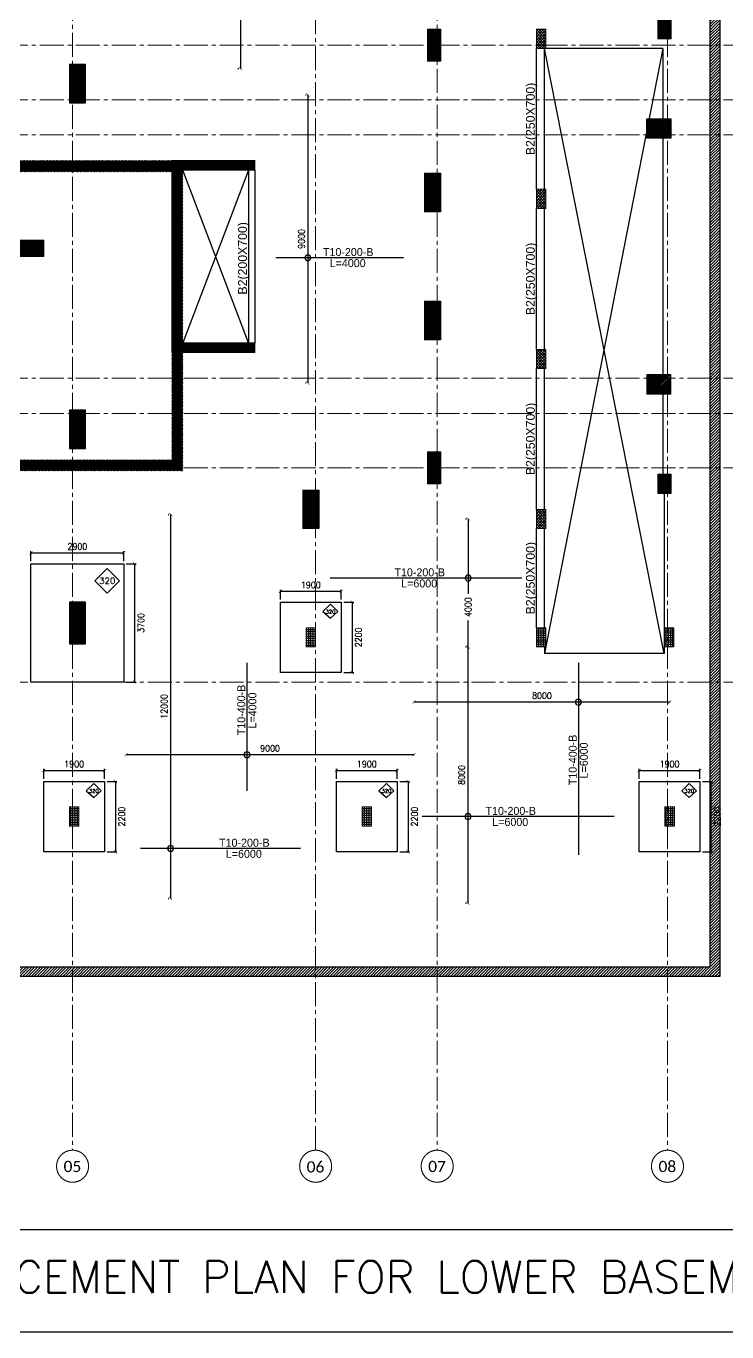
# Model space of a CAD drawing. Header units: millimetres. Extents: x -967280 to 3852, y 2833 to 1955156.
# Drawn here: x -614681 to -592771, y 466936 to 507737 of the extents above; entities that cross this region are included whole.
import ezdxf
from ezdxf.enums import TextEntityAlignment as Align

# ---------------------------------------------------------------- set-up
doc = ezdxf.new("R2010")
doc.units = ezdxf.units.MM
doc.header["$LTSCALE"] = 1000
doc.header["$PDMODE"] = 35
doc.header["$PDSIZE"] = 25
for name, pattern in [('$0$DASHED2', [0.375, 0.25, -0.125]), ('Columns_Structural070816$0$CENTER2', [1.125, 0.75, -0.125, 0.125, -0.125]), ('HRZN_Line-Ptrn-Sold', [9144001.0, 9144000.0, -1])]:
    doc.linetypes.add(name, pattern=pattern)
for name, color, linetype in [('_N-DIM 3', 7, 'Continuous'), ('A-ANNO-TEXT-25', 7, 'Continuous'), ('B05-FIRST FLOOR PLAN$0$STR_ROOF RFT$0$S-SYMB', 30, 'Continuous'), ('R.C. footing', 4, 'Continuous'), ('S - BATH Hach', 1, 'Continuous'), ('S - col hach', 1, 'Continuous'), ('S - dot', 1, 'Continuous'), ('S -Beams', 2, 'Continuous'), ('S-TEXT', 2, 'Continuous'), ('SLAB', 210, 'Continuous')]:
    doc.layers.add(name, color=color, linetype=linetype)
for name, color, linetype, lineweight in [('A-AX-ATT-100', 7, 'HRZN_Line-Ptrn-Sold', 18), ('S - column', 6, 'Continuous', 60), ('ST-000-AXIS', 9, 'Columns_Structural070816$0$CENTER2', 9), ('ST-203-SLAB-TXT', 7, 'Continuous', 30), ('ST-RFT-BOT', 2, '$0$DASHED2', 30)]:
    doc.layers.add(name, color=color, linetype=linetype, lineweight=lineweight)
doc.styles.add('B05-FIRST FLOOR PLAN$0$T25-100', font='STENCIL.shx', dxfattribs={"height": 250})
doc.styles.add('Calibri_2', font='calibri.ttf', dxfattribs={"height": 300})
doc.styles.add('ROMANC', font='romanc.shx')
doc.styles.add('TUNELNO', font='romans.shx', dxfattribs={"width": 0.9})
doc.styles.add('XREF-ST-FRAMING 1ST FLOOR$0$STRECTURAL', font='arial.ttf')
doc.dimstyles.new('Copy(2) of DSEC', dxfattribs={"dimtxt": 200, "dimasz": 100, "dimexe": 50, "dimexo": 80, "dimgap": 100, "dimtad": 1, "dimdec": 0, "dimrnd": 5, "dimzin": 0, "dimdsep": 46, "dimtxsty": 'TUNELNO', "dimblk": 'ARCHTICK', "dimcen": 0.09, "dimclrd": 1, "dimclre": 1, "dimclrt": 3, "dimadec": 0, "dimazin": 0, "dimtfac": 0.78125, "dimtdec": 0, "dimtix": 1, "dimtmove": 2, "dimatfit": 3, "dimldrblk": 'ARCHTICK', "dimfxl": 1, "dimtolj": 1, "dimtzin": 0, "dimarcsym": 0})
pattern_1 = [(90, (-416898.87, -510339.72), (-69.85, 4e-15), [50.8, -19.05]), (180, (-416898.87, -510339.72), (-9e-15, -69.85), [50.8, -19.05])]
pattern_2 = [(90, (-416898.87, -510439.72), (-69.85, 4e-15), [50.8, -19.05]), (180, (-416898.87, -510439.72), (-9e-15, -69.85), [50.8, -19.05])]
pattern_3 = [(45, (193250.144, -596912.31), (-22.4506403, 22.4506403), [])]
pattern_4 = [(45, (-119733.897, -851549.915), (-22.4506403, 22.4506403), [])]
pattern_5 = [(45, (-410798.87, -446239.72), (-44.9012806, 44.9012806), []), (135, (-410798.87, -446239.72), (-44.9012806, -44.9012806), [])]

# ---------------------------------------------------------------- blocks, each defined once
blk = doc.blocks.new('_ArchTick')
at = {"color": 0, "linetype": 'ByBlock', "const_width": 0.15}
blk.add_lwpolyline([(-0.5, -0.5), (0.5, 0.5)], dxfattribs=at)
blk = doc.blocks.new('*D1038')
at = {"layer": '_N-DIM 3', "color": 1, "linetype": 'Continuous', "lineweight": -2, "ltscale": 30, "transparency": 16777216}
for p, q in [((-605951, 505587), (-605921, 505587)), ((-605871, 505587), (-605871, 496587)), ((-605951, 496587), (-605921, 496587))]:
    blk.add_line(p, q, dxfattribs=at)
at = {"layer": 'Defpoints', "color": 0, "linetype": 'Continuous', "ltscale": 30, "transparency": 16777216}
for p in [(-605871, 505587), (-605871, 496587), (-605871, 496587)]:
    blk.add_point(p, dxfattribs=at)
at = {"layer": '_N-DIM 3', "color": 1, "linetype": 'Continuous', "lineweight": -2, "ltscale": 30, "transparency": 16777216, "xscale": 100, "yscale": 100, "zscale": 100}
for p, rotation in [((-605871, 505587), 90), ((-605871, 496587), 270)]:
    blk.add_blockref('_ArchTick', p, dxfattribs=dict(at, rotation=rotation))
at = {"layer": '_N-DIM 3', "color": 3, "linetype": 'Continuous', "ltscale": 30, "transparency": 16777216, "insert": (-606071, 501087), "char_height": 200, "attachment_point": 5, "rotation": 90, "style": 'TUNELNO'}
blk.add_mtext('\\A1;9000', dxfattribs=at)
blk = doc.blocks.new('*D1039')
at = {"layer": '_N-DIM 3', "color": 1, "linetype": 'Continuous', "lineweight": -2, "ltscale": 30, "transparency": 16777216}
for p, q in [((-600941, 488337), (-600916, 488337)), ((-600866, 488337), (-600866, 480337)), ((-600941, 480337), (-600916, 480337))]:
    blk.add_line(p, q, dxfattribs=at)
at = {"layer": 'Defpoints', "color": 0, "linetype": 'Continuous', "ltscale": 30, "transparency": 16777216}
for p in [(-600861, 488337), (-600866, 480337), (-600861, 480337)]:
    blk.add_point(p, dxfattribs=at)
at = {"layer": '_N-DIM 3', "color": 1, "linetype": 'Continuous', "lineweight": -2, "ltscale": 30, "transparency": 16777216, "xscale": 100, "yscale": 100, "zscale": 100}
for p, rotation in [((-600866, 488337), 90), ((-600866, 480337), 270)]:
    blk.add_blockref('_ArchTick', p, dxfattribs=dict(at, rotation=rotation))
at = {"layer": '_N-DIM 3', "color": 3, "linetype": 'Continuous', "ltscale": 30, "transparency": 16777216, "insert": (-601066, 484337), "char_height": 200, "attachment_point": 5, "rotation": 90, "style": 'TUNELNO'}
blk.add_mtext('\\A1;8000', dxfattribs=at)
blk = doc.blocks.new('*D1040')
at = {"layer": '_N-DIM 3', "color": 1, "linetype": 'Continuous', "lineweight": -2, "ltscale": 30, "transparency": 16777216}
for p, q in [((-600941, 492337), (-600911, 492337)), ((-600861, 492337), (-600861, 489999)), ((-600861, 488337), (-600861, 489164)), ((-600941, 488337), (-600911, 488337))]:
    blk.add_line(p, q, dxfattribs=at)
at = {"layer": 'Defpoints', "color": 0, "linetype": 'Continuous', "ltscale": 30, "transparency": 16777216}
for p in [(-600861, 492337), (-600861, 492337), (-600861, 488337)]:
    blk.add_point(p, dxfattribs=at)
at = {"layer": '_N-DIM 3', "color": 1, "linetype": 'Continuous', "lineweight": -2, "ltscale": 30, "transparency": 16777216, "xscale": 100, "yscale": 100, "zscale": 100}
for p, rotation in [((-600861, 492337), 90), ((-600861, 488337), 270)]:
    blk.add_blockref('_ArchTick', p, dxfattribs=dict(at, rotation=rotation))
at = {"layer": '_N-DIM 3', "color": 3, "linetype": 'Continuous', "ltscale": 30, "transparency": 16777216, "insert": (-600861, 489581), "char_height": 200, "attachment_point": 5, "rotation": 90, "style": 'TUNELNO'}
blk.add_mtext('\\A1;4000', dxfattribs=at)
blk = doc.blocks.new('*D1043')
at = {"layer": '_N-DIM 3', "color": 1, "linetype": 'Continuous', "lineweight": -2, "ltscale": 30, "transparency": 16777216}
for p, q in [((-608057, 520410), (-608027, 520410)), ((-607977, 520410), (-607977, 506410)), ((-608057, 506410), (-608027, 506410))]:
    blk.add_line(p, q, dxfattribs=at)
at = {"layer": 'Defpoints', "color": 0, "linetype": 'Continuous', "ltscale": 30, "transparency": 16777216}
for p in [(-607977, 520410), (-607977, 506410), (-607977, 506410)]:
    blk.add_point(p, dxfattribs=at)
at = {"layer": '_N-DIM 3', "color": 1, "linetype": 'Continuous', "lineweight": -2, "ltscale": 30, "transparency": 16777216, "xscale": 100, "yscale": 100, "zscale": 100}
for p, rotation in [((-607977, 520410), 90), ((-607977, 506410), 270)]:
    blk.add_blockref('_ArchTick', p, dxfattribs=dict(at, rotation=rotation))
at = {"layer": '_N-DIM 3', "color": 3, "linetype": 'Continuous', "ltscale": 30, "transparency": 16777216, "insert": (-608177, 513410), "char_height": 200, "attachment_point": 5, "rotation": 90, "style": 'TUNELNO'}
blk.add_mtext('\\A1;14000', dxfattribs=at)
blk = doc.blocks.new('*D1044')
at = {"layer": '_N-DIM 3', "color": 1, "linetype": 'Continuous', "lineweight": -2, "ltscale": 30, "transparency": 16777216}
for p, q in [((-610244, 492479), (-610214, 492479)), ((-610164, 492479), (-610164, 480479)), ((-610244, 480479), (-610214, 480479))]:
    blk.add_line(p, q, dxfattribs=at)
at = {"layer": 'Defpoints', "color": 0, "linetype": 'Continuous', "ltscale": 30, "transparency": 16777216}
for p in [(-610164, 492479), (-610164, 480479), (-610164, 480479)]:
    blk.add_point(p, dxfattribs=at)
at = {"layer": '_N-DIM 3', "color": 1, "linetype": 'Continuous', "lineweight": -2, "ltscale": 30, "transparency": 16777216, "xscale": 100, "yscale": 100, "zscale": 100}
for p, rotation in [((-610164, 492479), 90), ((-610164, 480479), 270)]:
    blk.add_blockref('_ArchTick', p, dxfattribs=dict(at, rotation=rotation))
at = {"layer": '_N-DIM 3', "color": 3, "linetype": 'Continuous', "ltscale": 30, "transparency": 16777216, "insert": (-610364, 486479), "char_height": 200, "attachment_point": 5, "rotation": 90, "style": 'TUNELNO'}
blk.add_mtext('\\A1;12000', dxfattribs=at)
blk = doc.blocks.new('*D1049')
at = {"layer": '_N-DIM 3', "color": 1, "linetype": 'Continuous', "lineweight": -2, "ltscale": 30, "transparency": 16777216}
for p, q in [((-602554, 486665), (-602554, 486665)), ((-594554, 486615), (-602554, 486615)), ((-594554, 486665), (-594554, 486665))]:
    blk.add_line(p, q, dxfattribs=at)
at = {"layer": 'Defpoints', "color": 0, "linetype": 'Continuous', "ltscale": 30, "transparency": 16777216}
for p in [(-602554, 486615), (-602554, 486585), (-594554, 486585)]:
    blk.add_point(p, dxfattribs=at)
at = {"layer": '_N-DIM 3', "color": 1, "linetype": 'Continuous', "lineweight": -2, "ltscale": 30, "transparency": 16777216, "xscale": 100, "yscale": 100, "zscale": 100, "rotation": 180}
blk.add_blockref('_ArchTick', (-602554, 486615), dxfattribs=at)
at = {"layer": '_N-DIM 3', "color": 1, "linetype": 'Continuous', "lineweight": -2, "ltscale": 30, "transparency": 16777216, "xscale": 100, "yscale": 100, "zscale": 100}
blk.add_blockref('_ArchTick', (-594554, 486615), dxfattribs=at)
at = {"layer": '_N-DIM 3', "color": 3, "linetype": 'Continuous', "ltscale": 30, "transparency": 16777216, "insert": (-598554, 486815), "char_height": 200, "attachment_point": 5, "style": 'TUNELNO'}
blk.add_mtext('\\A1;8000', dxfattribs=at)
blk = doc.blocks.new('A$C46269fcd new')
at = {"layer": 'S - BATH Hach', "ltscale": 30, "transparency": 33554483}
h = blk.add_hatch(dxfattribs=at)
h.set_pattern_fill('ANSI31', color=1, scale=20)
h.set_pattern_definition([(45, (643184.17, -484711.8), (-44.9012806, 44.9012806), [])])
h.paths.add_polyline_path([(47835, 35800), (47835, -9200), (-6100, -9200), (-6100, 35800), (-5800, 35800), (-5800, -8900), (47535, -8900), (47535, 35800)])
at = {"layer": 'S - col hach', "true_color": 0xcd6928}
h = blk.add_hatch(dxfattribs=at)
h.set_pattern_fill('ANGLE', color=32, scale=10, angle=90)
h.set_pattern_definition([(90, (-418648.87, -504739.72), (-69.85, 4e-15), [50.8, -19.05]), (180, (-418648.87, -504739.72), (-9e-15, -69.85), [50.8, -19.05])])
h.paths.add_polyline_path([(35200, 1700), (34900, 1700), (34900, 1100), (35200, 1100)])
h = blk.add_hatch(dxfattribs=at)
h.set_pattern_fill('ANGLE', color=32, scale=10, angle=90)
h.set_pattern_definition(pattern_2)
h.paths.add_polyline_path([(42400, 1700), (42100, 1700), (42100, 1100), (42400, 1100)])
h = blk.add_hatch(dxfattribs=at)
h.set_pattern_fill('ANGLE', color=32, scale=10, angle=90)
h.set_pattern_definition(pattern_2)
h.paths.add_polyline_path([(46400, 1700), (46100, 1700), (46100, 1100), (46400, 1100)])
h = blk.add_hatch(dxfattribs=at)
h.set_pattern_fill('ANGLE', color=32, scale=10, angle=90)
h.set_pattern_definition([(90, (-416798.87, -510339.72), (-69.85, 4e-15), [50.8, -19.05]), (180, (-416798.87, -510339.72), (-9e-15, -69.85), [50.8, -19.05])])
h.paths.add_polyline_path([(27800, -3900), (27500, -3900), (27500, -4500), (27800, -4500)])
h = blk.add_hatch(dxfattribs=at)
h.set_pattern_fill('ANGLE', color=32, scale=10, angle=90)
h.set_pattern_definition(pattern_1)
h.paths.add_polyline_path([(36950, -3900), (36650, -3900), (36650, -4500), (36950, -4500)])
h = blk.add_hatch(dxfattribs=at)
h.set_pattern_fill('ANGLE', color=32, scale=10, angle=90)
h.set_pattern_definition(pattern_1)
h.paths.add_polyline_path([(46415, -3900), (46115, -3900), (46115, -4500), (46415, -4500)])
at = {"layer": 'R.C. footing', "color": 4, "ltscale": 30}
blk.add_lwpolyline([(47835, 35800), (47835, -9200), (-6100, -9200), (-6100, 35800), (-5800, 35800), (-5800, -8900), (47535, -8900), (47535, 35800)], close=True, dxfattribs=at)
at = {"layer": 'S - column', "lineweight": 15}
for points in [[(35200, 1700), (34900, 1700), (34900, 1100), (35200, 1100)], [(42400, 1700), (42100, 1700), (42100, 1100), (42400, 1100)], [(46400, 1700), (46100, 1700), (46100, 1100), (46400, 1100)], [(27800, -3900), (27500, -3900), (27500, -4500), (27800, -4500)], [(36950, -3900), (36650, -3900), (36650, -4500), (36950, -4500)], [(46415, -3900), (46115, -3900), (46115, -4500), (46415, -4500)]]:
    blk.add_lwpolyline(points, close=True, dxfattribs=at)
blk = doc.blocks.new('FROM FOUNDATION TO UPPER LOWER BASEMENT_COLUMNS(new2)')
at = {"layer": 'S - col hach'}
h = blk.add_hatch(dxfattribs=at)
h.set_pattern_fill('ANSI31', color=256, scale=10)
h.set_pattern_definition(pattern_3)
h.paths.add_polyline_path([(455999, 629840), (455999, 630840), (455599, 630840), (455599, 629840)])
h = blk.add_hatch(dxfattribs=at)
h.set_pattern_fill('ANSI31', color=256, scale=10)
h.set_pattern_definition(pattern_3)
h.paths.add_polyline_path([(463199, 630540), (463199, 631140), (462799, 631140), (462799, 630540), (462953, 630540)])
h = blk.add_hatch(dxfattribs=at)
h.set_pattern_fill('ANSI31', color=256, scale=10)
h.set_pattern_definition(pattern_3)
h.paths.add_polyline_path([(444899, 628540), (444899, 629740), (444399, 629740), (444399, 628540)])
h = blk.add_hatch(dxfattribs=at)
h.set_pattern_fill('ANSI31', color=256, scale=10)
h.set_pattern_definition([(45, (193250.144, -599612.31), (-22.4506403, 22.4506403), [])])
h.paths.add_polyline_path([(462706, 627440), (463199, 627440), (463199, 628040), (462449, 628040), (462449, 627440)])
h = blk.add_hatch(dxfattribs=at)
h.set_pattern_fill('ANSI31', color=256, scale=10, angle=-90)
h.set_pattern_definition([(315, (-770003.16, 861038.448), (22.4506403, 22.4506403), [])])
h.paths.add_polyline_path([(450199, 621040), (447899, 621040), (447899, 626440), (450199, 626440), (450199, 626740), (447599, 626740), (447599, 620740), (450199, 620740)])
h = blk.add_hatch(dxfattribs=at)
h.set_pattern_fill('ANSI31', color=256, scale=10)
h.set_pattern_definition([(45, (193250.144, -601912.31), (-22.4506403, 22.4506403), [])])
h.paths.add_polyline_path([(455999, 625140), (455999, 626340), (455499, 626340), (455499, 625140)])
h = blk.add_hatch(dxfattribs=at)
h.set_pattern_fill('ANSI31', color=256, scale=10)
h.set_pattern_definition([(45, (172750.148, -603312.31), (-22.4506403, 22.4506403), [])])
h.paths.add_polyline_path([(443599, 623740), (443599, 624240), (442299, 624240), (442299, 623740)])
h = blk.add_hatch(dxfattribs=at)
h.set_pattern_fill('ANSI31', color=256, scale=10)
h.set_pattern_definition(pattern_4)
h.paths.add_polyline_path([(455999, 622340), (455499, 622340), (455499, 621140), (455999, 621140)])
h = blk.add_hatch(dxfattribs=at)
h.set_pattern_fill('ANSI31', color=256, scale=10)
h.set_pattern_definition([(45, (193250.144, -607512.31), (-22.4506403, 22.4506403), [])])
h.paths.add_polyline_path([(462706, 619440), (463199, 619440), (463199, 620040), (462449, 620040), (462449, 619440)])
h = blk.add_hatch(dxfattribs=at)
h.set_pattern_fill('ANSI31', color=256, scale=10)
h.set_pattern_definition(pattern_4)
h.paths.add_polyline_path([(444899, 618940), (444399, 618940), (444399, 617740), (444899, 617740)])
h = blk.add_hatch(dxfattribs=at)
h.set_pattern_fill('ANSI31', color=256, scale=10)
h.set_pattern_definition([(45, (193250.144, -597112.31), (-22.4506403, 22.4506403), [])])
h.paths.add_polyline_path([(455599, 616640), (455999, 616640), (455999, 617640), (455599, 617640), (455599, 617179)])
h = blk.add_hatch(dxfattribs=at)
h.set_pattern_fill('ANSI31', color=256, scale=10)
h.set_pattern_definition(pattern_3)
h.paths.add_polyline_path([(462799, 616940), (462799, 616340), (463199, 616340), (463199, 616940)])
h = blk.add_hatch(dxfattribs=at)
h.set_pattern_fill('ANSI31', color=256, scale=10)
h.set_pattern_definition([(45, (193250.144, -598612.31), (-22.4506403, 22.4506403), [])])
h.paths.add_polyline_path([(452199, 615240), (452199, 616440), (451699, 616440), (451699, 615240), (451832, 615240)])
h = blk.add_hatch(dxfattribs=at)
h.set_pattern_fill('ANSI31', color=256, scale=10)
h.set_pattern_definition(pattern_3)
h.paths.add_polyline_path([(444899, 611640), (444899, 612940), (444399, 612940), (444399, 611640)])
at = {"layer": 'S - column', "lineweight": 15}
for points in [[(455599, 629840), (455999, 629840), (455999, 630840), (455599, 630840)], [(462799, 630540), (463199, 630540), (463199, 631140), (462799, 631140)], [(444399, 628540), (444899, 628540), (444899, 629740), (444399, 629740)], [(462449, 627440), (463199, 627440), (463199, 628040), (462449, 628040)], [(450199, 621040), (447899, 621040), (447899, 626440), (450199, 626440), (450199, 626740), (447599, 626740), (447599, 620740), (450199, 620740)], [(455499, 625140), (455999, 625140), (455999, 626340), (455499, 626340)], [(442299, 623740), (443599, 623740), (443599, 624240), (442299, 624240)], [(455499, 621140), (455999, 621140), (455999, 622340), (455499, 622340)], [(462449, 619440), (463199, 619440), (463199, 620040), (462449, 620040)], [(444399, 617740), (444399, 618940), (444899, 618940), (444899, 617740)], [(455599, 616640), (455599, 617640), (455999, 617640), (455999, 616640)], [(463199, 616940), (463199, 616340), (462799, 616340), (462799, 616940)], [(452199, 616440), (452199, 615240), (451699, 615240), (451699, 616440)], [(444399, 611640), (444399, 612940), (444899, 612940), (444899, 611640)]]:
    blk.add_lwpolyline(points, close=True, dxfattribs=at)
at = {"layer": 'ST-RFT-BOT', "color": 7, "linetype": 'Continuous', "ltscale": 30}
for points in [[(455599, 630840), (455999, 630840), (455999, 629840), (455599, 629840)], [(462799, 631140), (463199, 631140), (463199, 630540), (462799, 630540)], [(444899, 629740), (444399, 629740), (444399, 628540), (444899, 628540)], [(463199, 628040), (463199, 627440), (462449, 627440), (462449, 628040)], [(455499, 626340), (455999, 626340), (455999, 625140), (455499, 625140)], [(443599, 623740), (443599, 624240), (442299, 624240), (442299, 623740)], [(455499, 622340), (455999, 622340), (455999, 621140)], [(463199, 619440), (463199, 620040), (462449, 620040), (462449, 619440)], [(444899, 618940), (444399, 618940), (444399, 617740), (444899, 617740)], [(455599, 617640), (455999, 617640), (455999, 616640), (455599, 616640)], [(462799, 616940), (463199, 616940), (463199, 616340), (462799, 616340)], [(451699, 616440), (452199, 616440), (452199, 615240), (451699, 615240)], [(444899, 612940), (444399, 612940), (444399, 611640), (444899, 611640)]]:
    blk.add_lwpolyline(points, dxfattribs=at)
blk = doc.blocks.new('A$C498c0d08')
at = {"layer": 'S - col hach'}
h = blk.add_hatch(dxfattribs=at)
h.set_pattern_fill('ANSI37', color=3, scale=20)
h.set_pattern_definition(pattern_5)
h.paths.add_polyline_path([(48200, -15400), (48500, -15400), (48500, -16000), (48200, -16000)])
h = blk.add_hatch(dxfattribs=at)
h.set_pattern_fill('ANSI31', color=256, scale=10)
h.set_pattern_definition([(45, (549284.17, -420511.8), (-22.4506403, 22.4506403), [])])
h.paths.add_polyline_path([(36800, -19500), (26638, -19500), (26638, -25500), (29200, -25500), (29200, -29200), (37150, -29200), (37150, -19500), (36800, -19500), (36800, -28850), (32025, -28850), (32025, -22500), (31675, -22500), (31675, -28850), (29550, -28850), (29550, -25150), (26988, -25150), (26988, -19850), (31675, -19850), (31675, -22000), (32025, -22000), (32025, -19850), (36800, -19850)])
h = blk.add_hatch(dxfattribs=at)
h.set_pattern_fill('ANSI37', color=3, scale=20)
h.set_pattern_definition(pattern_5)
h.paths.add_polyline_path([(48200, -20400), (48500, -20400), (48500, -21000), (48200, -21000)])
h = blk.add_hatch(dxfattribs=at)
h.set_pattern_fill('ANSI37', color=3, scale=20)
h.set_pattern_definition(pattern_5)
h.paths.add_polyline_path([(48200, -25400), (48500, -25400), (48500, -26000), (48200, -26000)])
h = blk.add_hatch(dxfattribs=at)
h.set_pattern_fill('ANSI37', color=3, scale=20)
h.set_pattern_definition(pattern_5)
h.paths.add_polyline_path([(48200, -30400), (48500, -30400), (48500, -31000), (48200, -31000)])
at = {"layer": 'S - column', "lineweight": 15}
for points in [[(48200, -15400), (48500, -15400), (48500, -16000), (48200, -16000)], [(48200, -20400), (48500, -20400), (48500, -21000), (48200, -21000)], [(48200, -25400), (48500, -25400), (48500, -26000), (48200, -26000)], [(48200, -30400), (48500, -30400), (48500, -31000), (48200, -31000)]]:
    blk.add_lwpolyline(points, close=True, dxfattribs=at)
at = {"layer": 'S -Beams', "const_width": 0.02}
blk.add_lwpolyline([(37150, -19500), (26638, -19500), (26638, -25500), (29200, -25500), (29200, -29200), (37150, -29200)], close=True, dxfattribs=at)
at = {"layer": 'S -Beams'}
blk.add_lwpolyline([(31675, -22500, 0.02, 0.02, 0), (31675, -28850, 0.02, 0.02, 0), (29550, -28850, 0.02, 0.02, 0), (29550, -25150, 0.02, 0.02, 0), (26988, -25150, 0.02, 0.02, 0), (26988, -19850, 0.02, 0.02, 0), (31675, -19850, 0.02, 0.02, 0), (31675, -22000, 0, 0, 0), (32025, -22000, 0, 0, 0), (32025, -19850, 0, 0, 0), (36800, -19850, 0, 0, 0), (36800, -28850, 0, 0, 0), (32025, -28850, 0, 0, 0), (32025, -22500, 0, 0, 0)], format="xyseb", close=True, dxfattribs=at)
blk = doc.blocks.new('*D1420')
at = {"layer": '_N-DIM 3', "color": 1, "linetype": 'Continuous', "lineweight": -2, "ltscale": 30, "transparency": 16777216}
for p, q in [((-614129, 484217), (-614129, 484527)), ((-614129, 484477), (-612229, 484477)), ((-612229, 484217), (-612229, 484527))]:
    blk.add_line(p, q, dxfattribs=at)
at = {"layer": 'Defpoints', "color": 0, "linetype": 'Continuous', "ltscale": 30, "transparency": 16777216}
for p in [(-612229, 484477), (-614129, 484137), (-612229, 484137)]:
    blk.add_point(p, dxfattribs=at)
at = {"layer": '_N-DIM 3', "color": 1, "linetype": 'Continuous', "lineweight": -2, "ltscale": 30, "transparency": 16777216, "xscale": 100, "yscale": 100, "zscale": 100, "rotation": 180}
blk.add_blockref('_ArchTick', (-614129, 484477), dxfattribs=at)
at = {"layer": '_N-DIM 3', "color": 1, "linetype": 'Continuous', "lineweight": -2, "ltscale": 30, "transparency": 16777216, "xscale": 100, "yscale": 100, "zscale": 100}
blk.add_blockref('_ArchTick', (-612229, 484477), dxfattribs=at)
at = {"layer": '_N-DIM 3', "color": 3, "linetype": 'Continuous', "ltscale": 30, "transparency": 16777216, "insert": (-613179, 484677), "char_height": 200, "attachment_point": 5, "style": 'TUNELNO'}
blk.add_mtext('\\A1;1900', dxfattribs=at)
blk = doc.blocks.new('*D1421')
at = {"layer": '_N-DIM 3', "color": 1, "linetype": 'Continuous', "lineweight": -2, "ltscale": 30, "transparency": 16777216}
for p, q in [((-612149, 484137), (-611840, 484137)), ((-611890, 484137), (-611890, 481937)), ((-612149, 481937), (-611840, 481937))]:
    blk.add_line(p, q, dxfattribs=at)
at = {"layer": 'Defpoints', "color": 0, "linetype": 'Continuous', "ltscale": 30, "transparency": 16777216}
for p in [(-612229, 484137), (-612229, 481937), (-611890, 481937)]:
    blk.add_point(p, dxfattribs=at)
at = {"layer": '_N-DIM 3', "color": 1, "linetype": 'Continuous', "lineweight": -2, "ltscale": 30, "transparency": 16777216, "xscale": 100, "yscale": 100, "zscale": 100}
for p, rotation in [((-611890, 484137), 90), ((-611890, 481937), 270)]:
    blk.add_blockref('_ArchTick', p, dxfattribs=dict(at, rotation=rotation))
at = {"layer": '_N-DIM 3', "color": 3, "linetype": 'Continuous', "ltscale": 30, "transparency": 16777216, "insert": (-611690, 483037), "char_height": 200, "attachment_point": 5, "rotation": 90, "style": 'TUNELNO'}
blk.add_mtext('\\A1;2200', dxfattribs=at)
blk = doc.blocks.new('*D1422')
at = {"layer": '_N-DIM 3', "color": 1, "linetype": 'Continuous', "lineweight": -2, "ltscale": 30, "transparency": 16777216}
for p, q in [((-604979, 484217), (-604979, 484527)), ((-604979, 484477), (-603079, 484477)), ((-603079, 484217), (-603079, 484527))]:
    blk.add_line(p, q, dxfattribs=at)
at = {"layer": 'Defpoints', "color": 0, "linetype": 'Continuous', "ltscale": 30, "transparency": 16777216}
for p in [(-603079, 484477), (-604979, 484137), (-603079, 484137)]:
    blk.add_point(p, dxfattribs=at)
at = {"layer": '_N-DIM 3', "color": 1, "linetype": 'Continuous', "lineweight": -2, "ltscale": 30, "transparency": 16777216, "xscale": 100, "yscale": 100, "zscale": 100, "rotation": 180}
blk.add_blockref('_ArchTick', (-604979, 484477), dxfattribs=at)
at = {"layer": '_N-DIM 3', "color": 1, "linetype": 'Continuous', "lineweight": -2, "ltscale": 30, "transparency": 16777216, "xscale": 100, "yscale": 100, "zscale": 100}
blk.add_blockref('_ArchTick', (-603079, 484477), dxfattribs=at)
at = {"layer": '_N-DIM 3', "color": 3, "linetype": 'Continuous', "ltscale": 30, "transparency": 16777216, "insert": (-604029, 484677), "char_height": 200, "attachment_point": 5, "style": 'TUNELNO'}
blk.add_mtext('\\A1;1900', dxfattribs=at)
blk = doc.blocks.new('*D1423')
at = {"layer": '_N-DIM 3', "color": 1, "linetype": 'Continuous', "lineweight": -2, "ltscale": 30, "transparency": 16777216}
for p, q in [((-602999, 484137), (-602690, 484137)), ((-602740, 484137), (-602740, 481937)), ((-602999, 481937), (-602690, 481937))]:
    blk.add_line(p, q, dxfattribs=at)
at = {"layer": 'Defpoints', "color": 0, "linetype": 'Continuous', "ltscale": 30, "transparency": 16777216}
for p in [(-603079, 484137), (-603079, 481937), (-602740, 481937)]:
    blk.add_point(p, dxfattribs=at)
at = {"layer": '_N-DIM 3', "color": 1, "linetype": 'Continuous', "lineweight": -2, "ltscale": 30, "transparency": 16777216, "xscale": 100, "yscale": 100, "zscale": 100}
for p, rotation in [((-602740, 484137), 90), ((-602740, 481937), 270)]:
    blk.add_blockref('_ArchTick', p, dxfattribs=dict(at, rotation=rotation))
at = {"layer": '_N-DIM 3', "color": 3, "linetype": 'Continuous', "ltscale": 30, "transparency": 16777216, "insert": (-602540, 483037), "char_height": 200, "attachment_point": 5, "rotation": 90, "style": 'TUNELNO'}
blk.add_mtext('\\A1;2200', dxfattribs=at)
blk = doc.blocks.new('*D1424')
at = {"layer": '_N-DIM 3', "color": 1, "linetype": 'Continuous', "lineweight": -2, "ltscale": 30, "transparency": 16777216}
for p, q in [((-595513, 484217), (-595513, 484527)), ((-595513, 484477), (-593613, 484477)), ((-593613, 484217), (-593613, 484527))]:
    blk.add_line(p, q, dxfattribs=at)
at = {"layer": 'Defpoints', "color": 0, "linetype": 'Continuous', "ltscale": 30, "transparency": 16777216}
for p in [(-593613, 484477), (-595513, 484137), (-593613, 484137)]:
    blk.add_point(p, dxfattribs=at)
at = {"layer": '_N-DIM 3', "color": 1, "linetype": 'Continuous', "lineweight": -2, "ltscale": 30, "transparency": 16777216, "xscale": 100, "yscale": 100, "zscale": 100, "rotation": 180}
blk.add_blockref('_ArchTick', (-595513, 484477), dxfattribs=at)
at = {"layer": '_N-DIM 3', "color": 1, "linetype": 'Continuous', "lineweight": -2, "ltscale": 30, "transparency": 16777216, "xscale": 100, "yscale": 100, "zscale": 100}
blk.add_blockref('_ArchTick', (-593613, 484477), dxfattribs=at)
at = {"layer": '_N-DIM 3', "color": 3, "linetype": 'Continuous', "ltscale": 30, "transparency": 16777216, "insert": (-594563, 484677), "char_height": 200, "attachment_point": 5, "style": 'TUNELNO'}
blk.add_mtext('\\A1;1900', dxfattribs=at)
blk = doc.blocks.new('*D1425')
at = {"layer": '_N-DIM 3', "color": 1, "linetype": 'Continuous', "lineweight": -2, "ltscale": 30, "transparency": 16777216}
for p, q in [((-593533, 484137), (-593224, 484137)), ((-593274, 484137), (-593274, 481937)), ((-593533, 481937), (-593224, 481937))]:
    blk.add_line(p, q, dxfattribs=at)
at = {"layer": 'Defpoints', "color": 0, "linetype": 'Continuous', "ltscale": 30, "transparency": 16777216}
for p in [(-593613, 484137), (-593613, 481937), (-593274, 481937)]:
    blk.add_point(p, dxfattribs=at)
at = {"layer": '_N-DIM 3', "color": 1, "linetype": 'Continuous', "lineweight": -2, "ltscale": 30, "transparency": 16777216, "xscale": 100, "yscale": 100, "zscale": 100}
for p, rotation in [((-593274, 484137), 90), ((-593274, 481937), 270)]:
    blk.add_blockref('_ArchTick', p, dxfattribs=dict(at, rotation=rotation))
at = {"layer": '_N-DIM 3', "color": 3, "linetype": 'Continuous', "ltscale": 30, "transparency": 16777216, "insert": (-593074, 483037), "char_height": 200, "attachment_point": 5, "rotation": 90, "style": 'TUNELNO'}
blk.add_mtext('\\A1;2200', dxfattribs=at)
blk = doc.blocks.new('*D1450')
at = {"layer": '_N-DIM 3', "color": 1, "linetype": 'Continuous', "lineweight": -2, "ltscale": 30, "transparency": 16777216}
for p, q in [((-606729, 489817), (-606729, 490127)), ((-606729, 490077), (-604829, 490077)), ((-604829, 489817), (-604829, 490127))]:
    blk.add_line(p, q, dxfattribs=at)
at = {"layer": 'Defpoints', "color": 0, "linetype": 'Continuous', "ltscale": 30, "transparency": 16777216}
for p in [(-604829, 490077), (-606729, 489737), (-604829, 489737)]:
    blk.add_point(p, dxfattribs=at)
at = {"layer": '_N-DIM 3', "color": 1, "linetype": 'Continuous', "lineweight": -2, "ltscale": 30, "transparency": 16777216, "xscale": 100, "yscale": 100, "zscale": 100, "rotation": 180}
blk.add_blockref('_ArchTick', (-606729, 490077), dxfattribs=at)
at = {"layer": '_N-DIM 3', "color": 1, "linetype": 'Continuous', "lineweight": -2, "ltscale": 30, "transparency": 16777216, "xscale": 100, "yscale": 100, "zscale": 100}
blk.add_blockref('_ArchTick', (-604829, 490077), dxfattribs=at)
at = {"layer": '_N-DIM 3', "color": 3, "linetype": 'Continuous', "ltscale": 30, "transparency": 16777216, "insert": (-605779, 490277), "char_height": 200, "attachment_point": 5, "style": 'TUNELNO'}
blk.add_mtext('\\A1;1900', dxfattribs=at)
blk = doc.blocks.new('*D1451')
at = {"layer": '_N-DIM 3', "color": 1, "linetype": 'Continuous', "lineweight": -2, "ltscale": 30, "transparency": 16777216}
for p, q in [((-604749, 489737), (-604440, 489737)), ((-604490, 489737), (-604490, 487537)), ((-604749, 487537), (-604440, 487537))]:
    blk.add_line(p, q, dxfattribs=at)
at = {"layer": 'Defpoints', "color": 0, "linetype": 'Continuous', "ltscale": 30, "transparency": 16777216}
for p in [(-604829, 489737), (-604829, 487537), (-604490, 487537)]:
    blk.add_point(p, dxfattribs=at)
at = {"layer": '_N-DIM 3', "color": 1, "linetype": 'Continuous', "lineweight": -2, "ltscale": 30, "transparency": 16777216, "xscale": 100, "yscale": 100, "zscale": 100}
for p, rotation in [((-604490, 489737), 90), ((-604490, 487537), 270)]:
    blk.add_blockref('_ArchTick', p, dxfattribs=dict(at, rotation=rotation))
at = {"layer": '_N-DIM 3', "color": 3, "linetype": 'Continuous', "ltscale": 30, "transparency": 16777216, "insert": (-604290, 488637), "char_height": 200, "attachment_point": 5, "rotation": 90, "style": 'TUNELNO'}
blk.add_mtext('\\A1;2200', dxfattribs=at)
blk = doc.blocks.new('*D1456')
at = {"layer": '_N-DIM 3', "color": 1, "linetype": 'Continuous', "lineweight": -2, "ltscale": 30, "transparency": 16777216}
for p, q in [((-614529, 491017), (-614529, 491327)), ((-614529, 491277), (-611629, 491277)), ((-611629, 491017), (-611629, 491327))]:
    blk.add_line(p, q, dxfattribs=at)
at = {"layer": 'Defpoints', "color": 0, "linetype": 'Continuous', "ltscale": 30, "transparency": 16777216}
for p in [(-611629, 491277), (-614529, 490937), (-611629, 490937)]:
    blk.add_point(p, dxfattribs=at)
at = {"layer": '_N-DIM 3', "color": 1, "linetype": 'Continuous', "lineweight": -2, "ltscale": 30, "transparency": 16777216, "xscale": 100, "yscale": 100, "zscale": 100, "rotation": 180}
blk.add_blockref('_ArchTick', (-614529, 491277), dxfattribs=at)
at = {"layer": '_N-DIM 3', "color": 1, "linetype": 'Continuous', "lineweight": -2, "ltscale": 30, "transparency": 16777216, "xscale": 100, "yscale": 100, "zscale": 100}
blk.add_blockref('_ArchTick', (-611629, 491277), dxfattribs=at)
at = {"layer": '_N-DIM 3', "color": 3, "linetype": 'Continuous', "ltscale": 30, "transparency": 16777216, "insert": (-613079, 491477), "char_height": 200, "attachment_point": 5, "style": 'TUNELNO'}
blk.add_mtext('\\A1;2900', dxfattribs=at)
blk = doc.blocks.new('*D1457')
at = {"layer": '_N-DIM 3', "color": 1, "linetype": 'Continuous', "lineweight": -2, "ltscale": 30, "transparency": 16777216}
for p, q in [((-611549, 490937), (-611240, 490937)), ((-611290, 490937), (-611290, 487237)), ((-611549, 487237), (-611240, 487237))]:
    blk.add_line(p, q, dxfattribs=at)
at = {"layer": 'Defpoints', "color": 0, "linetype": 'Continuous', "ltscale": 30, "transparency": 16777216}
for p in [(-611629, 490937), (-611629, 487237), (-611290, 487237)]:
    blk.add_point(p, dxfattribs=at)
at = {"layer": '_N-DIM 3', "color": 1, "linetype": 'Continuous', "lineweight": -2, "ltscale": 30, "transparency": 16777216, "xscale": 100, "yscale": 100, "zscale": 100}
for p, rotation in [((-611290, 490937), 90), ((-611290, 487237), 270)]:
    blk.add_blockref('_ArchTick', p, dxfattribs=dict(at, rotation=rotation))
at = {"layer": '_N-DIM 3', "color": 3, "linetype": 'Continuous', "ltscale": 30, "transparency": 16777216, "insert": (-611090, 489087), "char_height": 200, "attachment_point": 5, "rotation": 90, "style": 'TUNELNO'}
blk.add_mtext('\\A1;3700', dxfattribs=at)
blk = doc.blocks.new('*D1128')
at = {"layer": '_N-DIM 3', "color": 1, "linetype": 'Continuous', "lineweight": -2, "ltscale": 30, "transparency": 16777216}
for p, q in [((-611554, 485020), (-611554, 485020)), ((-602554, 484970), (-611554, 484970)), ((-602554, 485020), (-602554, 485020))]:
    blk.add_line(p, q, dxfattribs=at)
at = {"layer": 'Defpoints', "color": 0, "linetype": 'Continuous', "ltscale": 30, "transparency": 16777216}
for p in [(-611554, 484970), (-611554, 484940), (-602554, 484940)]:
    blk.add_point(p, dxfattribs=at)
at = {"layer": '_N-DIM 3', "color": 1, "linetype": 'Continuous', "lineweight": -2, "ltscale": 30, "transparency": 16777216, "xscale": 100, "yscale": 100, "zscale": 100, "rotation": 180}
blk.add_blockref('_ArchTick', (-611554, 484970), dxfattribs=at)
at = {"layer": '_N-DIM 3', "color": 1, "linetype": 'Continuous', "lineweight": -2, "ltscale": 30, "transparency": 16777216, "xscale": 100, "yscale": 100, "zscale": 100}
blk.add_blockref('_ArchTick', (-602554, 484970), dxfattribs=at)
at = {"layer": '_N-DIM 3', "color": 3, "linetype": 'Continuous', "ltscale": 30, "transparency": 16777216, "insert": (-607054, 485170), "char_height": 200, "attachment_point": 5, "style": 'TUNELNO'}
blk.add_mtext('\\A1;9000', dxfattribs=at)
blk = doc.blocks.new('Grid - HRZN_G-Datm-Grid-Head-1554275-FIRST FLOOR FFL_1_')
at = {"layer": 'A-AX-ATT-100'}
blk.add_circle((0, 0), 5, dxfattribs=at)
blk = doc.blocks.new('AXES-00')
at = {"layer": 'ST-000-AXIS'}
for p, q in [((544498.9, 750979.6), (544498.9, 695813.8)), ((552098.9, 695813.8), (552098.9, 750979.6)), ((555898.9, 750979.6), (555898.9, 695813.8)), ((563098.9, 750979.6), (563098.9, 695813.8)), ((575723.2, 730339.7), (505674.3, 730339.7)), ((575723.2, 728639.7), (505674.3, 728639.7)), ((575723.2, 727539.7), (505674.3, 727539.7)), ((575723.2, 719939.7), (505674.3, 719939.7)), ((575723.2, 718839.7), (505674.3, 718839.7)), ((575723.2, 717139.7), (505674.3, 717139.7)), ((575723.2, 710439.7), (505674.3, 710439.7))]:
    blk.add_line(p, q, dxfattribs=at)
at = {"layer": 'A-AX-ATT-100', "xscale": 99.99999999999993, "yscale": 99.99999999999993, "zscale": 99.99999999999993, "rotation": 180}
for p in [(544498.9, 695313.8), (555898.9, 695313.8), (563098.9, 695313.8)]:
    blk.add_blockref('Grid - HRZN_G-Datm-Grid-Head-1554275-FIRST FLOOR FFL_1_', p, dxfattribs=at)
at = {"layer": 'A-AX-ATT-100', "xscale": 99.99999999999993, "yscale": 99.99999999999993, "zscale": 99.99999999999993}
blk.add_blockref('Grid - HRZN_G-Datm-Grid-Head-1554275-FIRST FLOOR FFL_1_', (552098.9, 695313.8), dxfattribs=at)
at = {"layer": 'A-AX-ATT-100', "linetype": 'Continuous', "lineweight": 13, "char_height": 350, "width": 673.417, "attachment_point": 1, "style": 'Calibri_2'}
for s, insert in [('05', (544218, 695481.8)), ('06', (551817.7, 695468.8)), ('07', (555618, 695481.8)), ('08', (562818, 695481.8))]:
    blk.add_mtext(s, dxfattribs=dict(at, insert=insert))

msp = doc.modelspace()

# ---------------------------------------------------------------- hatches: boundary and pattern name
at = {"layer": 'S - BATH Hach'}
h = msp.add_hatch(dxfattribs=at)
h.set_pattern_fill('ANSI31', color=256, scale=20, angle=180)
h.set_pattern_definition([(225, (-544280.77, 271607.625), (44.90128, -44.90128), [])])
h.paths.add_polyline_path([(-610128.7, 503537.4), (-620290.7, 503537.4), (-620290.7, 497537.4), (-617728.7, 497537.4), (-617728.7, 493837.4), (-609778.7, 493837.4), (-609778.7, 497537.4), (-610128.7, 497537.4), (-610128.7, 494187.4), (-614903.7, 494187.4), (-614903.7, 500537.4), (-615253.7, 500537.4), (-615253.7, 494187.4), (-617378.7, 494187.4), (-617378.7, 497887.4), (-619940.7, 497887.4), (-619940.7, 503187.4), (-615253.7, 503187.4), (-615253.7, 501037.4), (-614903.7, 501037.4), (-614903.7, 503187.4), (-610128.7, 503187.4)])

# ---------------------------------------------------------------- linework, layer by layer
at = {"layer": 'B05-FIRST FLOOR PLAN$0$STR_ROOF RFT$0$S-SYMB', "extrusion": (0, 0, -1)}
for centre in [(605871.4, 500499.3), (600860.7, 490491.3), (597413.9, 486614.6), (607775.9, 484969.7), (600866.1, 483037.4), (610164.4, 482042.5)]:
    msp.add_circle(centre, 92.8, dxfattribs=at)
at = {"layer": 'S - dot'}
for p, q in [((-594778.7, 507037.4), (-598478.7, 488137.4)), ((-594728.7, 488137.4), (-598478.7, 507037.4)), ((-607728.7, 503237.4), (-609778.7, 497837.4)), ((-607728.7, 497837.4), (-609778.7, 503237.4))]:
    msp.add_line(p, q, dxfattribs=at)
at = {"layer": 'S -Beams'}
for p, q in [((-598728.6, 502637.4), (-598728.6, 507037.4)), ((-598478.7, 502637.4), (-598478.7, 507037.4)), ((-594778.7, 507037.4), (-598428.6, 507037.4)), ((-594778.7, 507037.4), (-594778.7, 504837.4)), ((-594778.7, 504237.4), (-594778.7, 496837.4)), ((-607728.7, 503237.4), (-607728.7, 497837.4)), ((-607528.7, 503237.4), (-607528.7, 497837.4)), ((-598728.6, 497637.4), (-598728.6, 502037.4)), ((-598478.7, 497637.4), (-598478.7, 502037.4)), ((-598728.6, 492637.4), (-598728.6, 497037.4)), ((-598478.7, 492637.4), (-598478.7, 497037.4)), ((-594778.7, 496237.4), (-594778.7, 493737.4)), ((-594728.7, 493137.4), (-594728.7, 488137.4)), ((-598728.6, 488937.4), (-598728.6, 492037.4)), ((-598478.7, 488937.4), (-598478.7, 492037.4)), ((-598478.7, 488337.4), (-598478.7, 488137.4)), ((-594728.7, 488137.4), (-598478.7, 488137.4))]:
    msp.add_line(p, q, dxfattribs=at)
at = {"layer": 'S -Beams', "const_width": 0.02}
msp.add_lwpolyline([(-609778.7, 493837.4), (-609778.7, 503537.4), (-620290.7, 503537.4), (-620290.7, 497537.4), (-617728.7, 497537.4), (-617728.7, 493837.4)], close=True, dxfattribs=at)
at = {"layer": 'S -Beams'}
msp.add_lwpolyline([(-652423.9, 466935.6), (-573598.7, 466935.6), (-573598.7, 470128.3), (-652423.9, 470128.3)], close=True, dxfattribs=at)
at = {"layer": 'S-TEXT', "color": 7, "true_color": 0xffffff}
for points in [[(-612149, 490019.6), (-611761.8, 490406.8), (-612149, 490793.9), (-612536.1, 490406.8)], [(-605167.2, 489238.9), (-604934.9, 489441.2), (-605167.2, 489673.5), (-605399.4, 489441.2)], [(-612567.2, 483638.9), (-612334.9, 483841.2), (-612567.2, 484073.5), (-612799.5, 483841.2)], [(-603417.2, 483638.9), (-603184.9, 483841.2), (-603417.2, 484073.5), (-603649.4, 483841.2)], [(-593951.9, 483638.9), (-593719.6, 483841.2), (-593951.9, 484073.5), (-594184.2, 483841.2)]]:
    msp.add_lwpolyline(points, close=True, dxfattribs=at)
at = {"layer": 'SLAB', "color": 2, "linetype": 'Continuous', "ltscale": 30}
for points in [[(-614528.7, 490937.4), (-611628.8, 490937.4), (-611628.8, 487237.4), (-614528.7, 487237.4)], [(-606728.7, 489737.4), (-604828.7, 489737.4), (-604828.7, 487537.4), (-606728.7, 487537.4)], [(-614128.7, 484137.4), (-612228.7, 484137.4), (-612228.7, 481937.4), (-614128.7, 481937.4)], [(-604978.7, 484137.4), (-603078.7, 484137.4), (-603078.7, 481937.4), (-604978.7, 481937.4)], [(-595513.4, 484137.4), (-593613.4, 484137.4), (-593613.4, 481937.4), (-595513.4, 481937.4)]]:
    msp.add_lwpolyline(points, close=True, dxfattribs=at)
at = {"layer": 'ST-RFT-BOT', "ltscale": 30}
for p, q in [((-602878.7, 500499.3), (-606878.7, 500499.3)), ((-599178.7, 490491.2), (-605178.7, 490491.2)), ((-607775.9, 487837.4), (-607775.9, 483837.4)), ((-597413.9, 487837.4), (-597413.9, 481837.4)), ((-596296, 483037.4), (-602296, 483037.4)), ((-606103.7, 482042.5), (-611103.7, 482042.5))]:
    msp.add_line(p, q, dxfattribs=at)

# ---------------------------------------------------------------- block references
at = {"layer": 'S - column', "color": 7, "true_color": 0xffffff}
msp.add_blockref('A$C46269fcd new', (-640828.7, 487237.4), dxfattribs=at)
at = {"layer": 'S - column'}
msp.add_blockref('FROM FOUNDATION TO UPPER LOWER BASEMENT_COLUMNS(new2)', (-1057727.6, -123202.4), dxfattribs=at)
at = {"layer": 'S - column', "lineweight": 106, "ltscale": 30}
msp.add_blockref('A$C498c0d08', (-646928.7, 523037.4), dxfattribs=at)
at = {"layer": 'S -Beams'}
msp.add_blockref('AXES-00', (-1157727.6, -223202.4), dxfattribs=at)

# ---------------------------------------------------------------- texts
at = {"layer": 'A-ANNO-TEXT-25', "insert": (-652423.9, 469151.2), "char_height": 1000, "attachment_point": 1, "style": 'ROMANC'}
msp.add_mtext_dynamic_manual_height_columns('{\\Fsimplex|c0; CONCRETE DIMENSION & ADDITIONAL BOTTOM REINFORCEMENT PLAN FOR LOWER BASEMENT CEILING }', width=82487.138, gutter_width=8268.9, heights=[-1000], dxfattribs=at)
at = {"layer": 'S-TEXT', "color": 3, "attachment_point": 1, "style": 'ROMANC'}
for width, gutter_width, heights, insert, char_height in [(592857.868, 980, [-196], (-612395.4, 490502.8), 196), (355714.721, 588, [-117.6], (-605315, 489498.8), 117.6), (355714.721, 588, [-117.6], (-612715, 483898.8), 117.6), (355714.721, 588, [-117.6], (-603565, 483898.8), 117.6), (355714.721, 588, [-117.6], (-594099.7, 483898.8), 117.6)]:
    msp.add_mtext_dynamic_manual_height_columns('320', width=width, gutter_width=gutter_width, heights=heights, dxfattribs=dict(at, insert=insert, char_height=char_height))
at = {"layer": 'ST-203-SLAB-TXT', "style": 'XREF-ST-FRAMING 1ST FLOOR$0$STRECTURAL'}
for s, p in [('B2(250X700)', (-598915.3, 504837.4)), ('B2(200X700)', (-607915.4, 500482.1)), ('B2(250X700)', (-598915.3, 499837.4)), ('B2(250X700)', (-598915.3, 494837.4)), ('B2(250X700)', (-598915.3, 490487.4))]:
    msp.add_text(s, height=275, rotation=90, dxfattribs=at).set_placement(p, align=Align.MIDDLE_CENTER)
at = {"layer": 'ST-203-SLAB-TXT', "style": 'B05-FIRST FLOOR PLAN$0$T25-100'}
for s, p in [('T10-200-B', (-605401, 500552)), ('L=4000', (-605189.6, 500205.7)), ('T10-200-B', (-603165.4, 490544)), ('L=6000', (-602954, 490197.7)), ('T10-200-B', (-600318.3, 483090.1)), ('L=6000', (-600106.9, 482743.8)), ('T10-200-B', (-608648.1, 482095.3)), ('L=6000', (-608436.8, 481748.9))]:
    msp.add_text(s, height=250, dxfattribs=at).set_placement(p)
for s, p in [('T10-400-B', (-607828.6, 485579.5)), ('L=4000', (-607482.3, 485790.9)), ('T10-400-B', (-597466.7, 484017.8)), ('L=6000', (-597120.3, 484229.2))]:
    msp.add_text(s, height=250, rotation=90, dxfattribs=at).set_placement(p)

# ---------------------------------------------------------------- dimensions: what is measured, and where the dimension line sits
at = {"layer": '_N-DIM 3', "color": 6, "linetype": 'Continuous', "ltscale": 30}
for base, p1, p2, picture, middle in [((-607977.4, 506410), (-607977.4, 520410), (-607977.4, 506410), '*D1043', (-608177.4, 513410)), ((-605871.4, 496587.2), (-605871.4, 505587.3), (-605871.4, 496587.2), '*D1038', (-606071.4, 501087.3)), ((-610164.4, 480478.6), (-610164.4, 492478.6), (-610164.4, 480478.6), '*D1044', (-610364.4, 486478.6)), ((-600866.1, 480337.4), (-600860.6, 488337.4), (-600860.6, 480337.4), '*D1039', (-601066.1, 484337.4))]:
    dim = msp.add_linear_dim(base=base, p1=p1, p2=p2, angle=90, dimstyle='Copy(2) of DSEC', dxfattribs=at)
    dim.commit()
    dim.dimension.update_dxf_attribs({"geometry": picture, "text_midpoint": middle})
for base, p1, p2, picture, middle in [((-600860.7, 492337.4), (-600860.6, 488337.4), (-600860.6, 492337.4), '*D1040', (-600860.7, 489581.5)), ((-611289.6, 487237.4), (-611628.8, 490937.4), (-611628.8, 487237.4), '*D1457', (-611089.6, 489087.4)), ((-604489.5, 487537.4), (-604828.7, 489737.4), (-604828.7, 487537.4), '*D1451', (-604289.5, 488637.4)), ((-611889.6, 481937.4), (-612228.7, 484137.4), (-612228.7, 481937.4), '*D1421', (-611689.6, 483037.4)), ((-602739.5, 481937.4), (-603078.7, 484137.4), (-603078.7, 481937.4), '*D1423', (-602539.5, 483037.4)), ((-593274.3, 481937.4), (-593613.4, 484137.4), (-593613.4, 481937.4), '*D1425', (-593074.3, 483037.4))]:
    dim = msp.add_linear_dim(base=base, p1=p1, p2=p2, angle=90, dimstyle='Copy(2) of DSEC', dxfattribs=at)
    dim.commit()
    dim.dimension.update_dxf_attribs({"geometry": picture, "text_midpoint": middle, "dimtype": 160})
for base, p1, p2, picture, middle in [((-611628.8, 491276.5), (-614528.7, 490937.4), (-611628.8, 490937.4), '*D1456', (-613078.7, 491476.5)), ((-604828.7, 490076.5), (-606728.7, 489737.4), (-604828.7, 489737.4), '*D1450', (-605778.7, 490276.5)), ((-602553.7, 486614.6), (-594553.7, 486585.3), (-602553.7, 486585.3), '*D1049', (-598553.7, 486814.6)), ((-611553.7, 484969.7), (-602553.7, 484940.4), (-611553.7, 484940.4), '*D1128', (-607053.7, 485169.7)), ((-612228.7, 484476.5), (-614128.7, 484137.4), (-612228.7, 484137.4), '*D1420', (-613178.7, 484676.5)), ((-603078.7, 484476.5), (-604978.7, 484137.4), (-603078.7, 484137.4), '*D1422', (-604028.7, 484676.5)), ((-593613.4, 484476.5), (-595513.4, 484137.4), (-593613.4, 484137.4), '*D1424', (-594563.4, 484676.5))]:
    dim = msp.add_linear_dim(base=base, p1=p1, p2=p2, dimstyle='Copy(2) of DSEC', dxfattribs=at)
    dim.commit()
    dim.dimension.update_dxf_attribs({"geometry": picture, "text_midpoint": middle})

doc.saveas('drawing.dxf')
